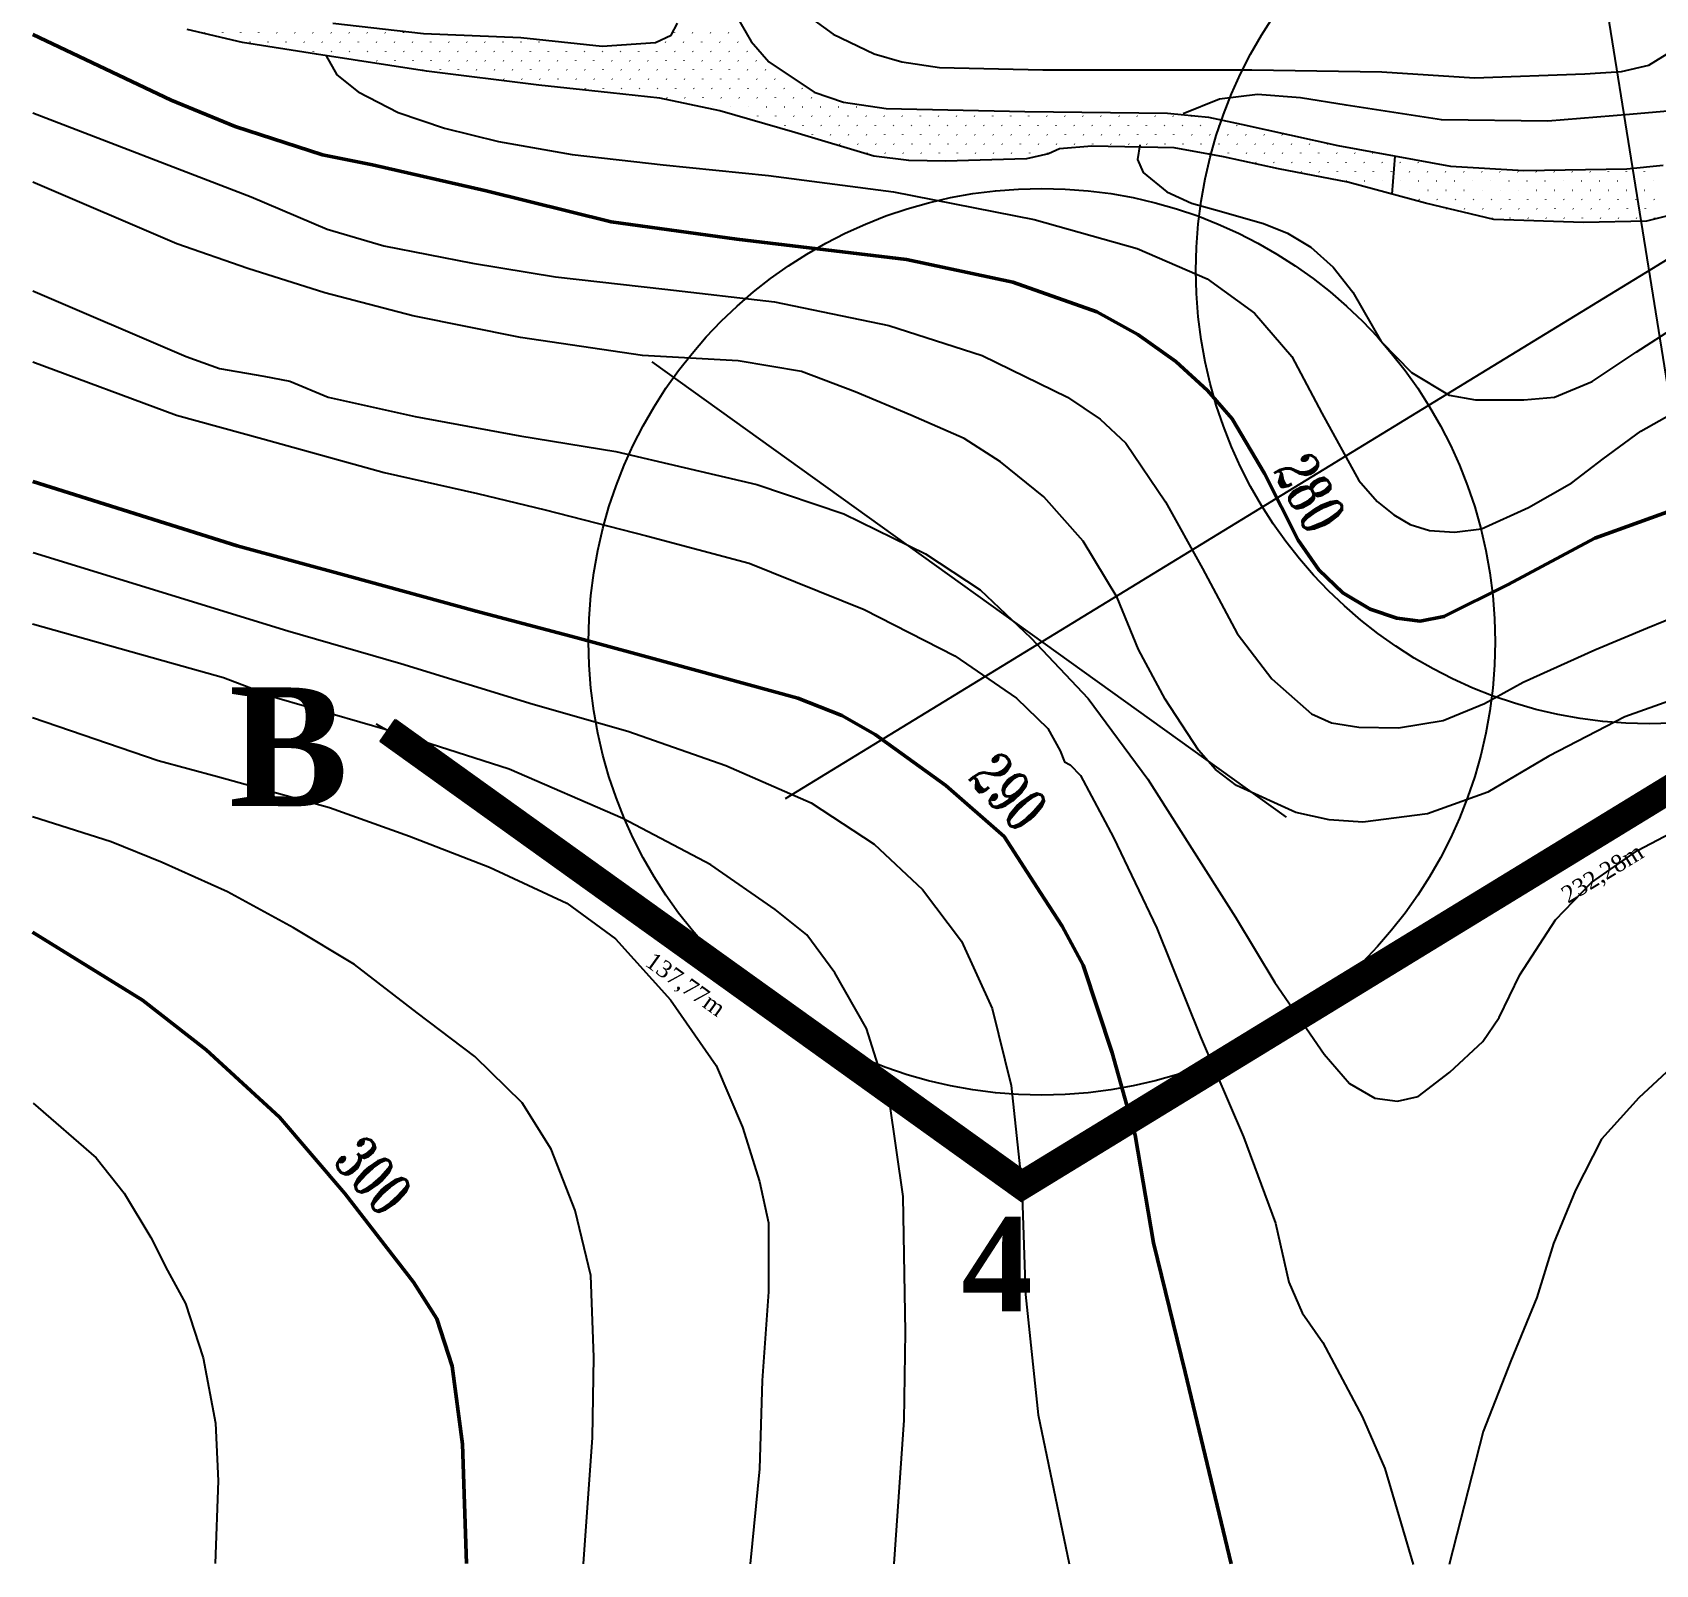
# Model space of a CAD drawing. Header units: millimetres. Extents: x 2268 to 10992, y 389 to 3530.
# Drawn here: x 4580.8 to 4867.3, y 390.2 to 660.5 of the extents above; entities that cross this region are included whole.
import ezdxf
from ezdxf.enums import TextEntityAlignment as Align

# ---------------------------------------------------------------- set-up
doc = ezdxf.new("R2010")
doc.units = ezdxf.units.MM
doc.layers.get('0').update_dxf_attribs({"true_color": 0xd9d9d9})
for name, color, linetype in [('cerchi', 101, 'Continuous'), ('fiume', 4, 'Continuous'), ('reffifilo 2', 192, 'Continuous')]:
    doc.layers.add(name, color=color, linetype=linetype)
doc.layers.add('linee rosse', color=7, linetype='Continuous', lineweight=50, true_color=0xffc2c2)
doc.layers.add('testo', color=7, linetype='Continuous', true_color=0x990000)
doc.styles.get("Standard").update_dxf_attribs({"font": 'times.ttf'})
doc.styles.add('TRIPLEX', font='romant', dxfattribs={"width": 0.86, "height": 10})
doc.dimstyles.new('ISO-25', dxfattribs={"dimtxt": 2.5, "dimasz": 2.5, "dimexe": 1.25, "dimexo": 0.625, "dimtad": 1, "dimtxsty": 'Standard', "dimcen": 2.5, "dimadec": 0, "dimazin": 0, "dimtfac": 1, "dimtmove": 0, "dimatfit": 3, "dimfxl": 1, "dimarcsym": 0})

# ---------------------------------------------------------------- blocks, each defined once
blk = doc.blocks.new('B01C419F8')
at = {"layer": 'fiume', "linetype": 'Continuous'}
for p, q in [((332.82, 100.89), (332.84, 100.9)), ((333.4, 101.47), (333.41, 101.48)), ((333.98, 100.92), (333.99, 100.93)), ((334.56, 101.5), (334.57, 101.51)), ((335.14, 100.95), (335.15, 100.96)), ((335.72, 101.53), (335.73, 101.54)), ((332.82, 99.76), (332.84, 99.77)), ((333.4, 100.34), (333.41, 100.35)), ((333.98, 99.79), (333.99, 99.8)), ((334.56, 100.37), (334.57, 100.38)), ((335.14, 99.82), (335.15, 99.83)), ((335.72, 100.4), (335.73, 100.41)), ((332.82, 98.63), (332.84, 98.64)), ((333.4, 99.21), (333.41, 99.22)), ((333.98, 98.66), (333.99, 98.67)), ((334.56, 99.24), (334.57, 99.25)), ((335.14, 98.68), (335.15, 98.7)), ((335.72, 99.26), (335.73, 99.28)), ((333.4, 98.08), (333.41, 98.09)), ((334.56, 98.1), (334.57, 98.12)), ((335.14, 97.55), (335.15, 97.57)), ((335.72, 98.13), (335.73, 98.15)), ((332.82, 97.5), (332.84, 97.51)), ((333.4, 96.94), (333.41, 96.96)), ((333.98, 97.52), (333.99, 97.54)), ((334.56, 96.97), (334.57, 96.99)), ((335.72, 97), (335.73, 97.02)), ((332.82, 96.36), (332.84, 96.38)), ((333.4, 95.81), (333.41, 95.83)), ((333.98, 96.39), (333.99, 96.41)), ((334.56, 95.84), (334.57, 95.86)), ((335.14, 96.42), (335.15, 96.44)), ((335.72, 95.87), (335.73, 95.88)), ((332.82, 95.23), (332.84, 95.25)), ((333.4, 94.68), (333.41, 94.7)), ((333.98, 95.26), (333.99, 95.28)), ((334.56, 94.71), (334.57, 94.72)), ((335.14, 95.29), (335.15, 95.3)), ((335.72, 94.74), (335.73, 94.75)), ((332.82, 94.1), (332.84, 94.12)), ((333.4, 93.55), (333.41, 93.56)), ((333.98, 94.13), (333.99, 94.14)), ((334.56, 93.58), (334.57, 93.59)), ((335.14, 94.16), (335.15, 94.17)), ((335.72, 93.61), (335.73, 93.62)), ((332.82, 92.97), (332.84, 92.98)), ((333.98, 93), (333.99, 93.01)), ((335.14, 93.03), (335.15, 93.04)), ((335.72, 92.48), (335.73, 92.49)), ((332.82, 91.84), (332.84, 91.85)), ((333.4, 92.42), (333.41, 92.43)), ((333.98, 91.87), (333.99, 91.88)), ((334.56, 92.45), (334.57, 92.46)), ((335.14, 91.9), (335.15, 91.91)), ((332.82, 90.71), (332.84, 90.72)), ((333.4, 91.29), (333.41, 91.3)), ((333.98, 90.74), (333.99, 90.75)), ((334.56, 91.32), (334.57, 91.33)), ((335.14, 90.76), (335.15, 90.78)), ((335.72, 91.34), (335.73, 91.36)), ((332.82, 89.58), (332.84, 89.59)), ((333.4, 90.16), (333.41, 90.17)), ((333.98, 89.6), (333.99, 89.62)), ((334.56, 90.18), (334.57, 90.2)), ((335.14, 89.63), (335.15, 89.65)), ((332.82, 88.44), (332.84, 88.46)), ((333.4, 89.02), (333.41, 89.04)), ((333.98, 88.47), (333.99, 88.49)), ((334.56, 89.05), (334.57, 89.07)), ((335.14, 88.5), (335.15, 88.52)), ((333.4, 87.89), (333.41, 87.91)), ((334.56, 87.92), (334.57, 87.94)), ((332.24, 86.73), (332.26, 86.75)), ((332.82, 87.31), (332.84, 87.33)), ((333.4, 86.76), (333.41, 86.78)), ((333.98, 87.34), (333.99, 87.36)), ((334.56, 86.79), (334.57, 86.8)), ((332.24, 85.6), (332.26, 85.62)), ((332.82, 86.18), (332.84, 86.2)), ((333.4, 85.63), (333.41, 85.64)), ((333.98, 86.21), (333.99, 86.22)), ((332.24, 84.47), (332.26, 84.49)), ((332.82, 85.05), (332.84, 85.06)), ((333.4, 84.5), (333.41, 84.51)), ((333.98, 85.08), (333.99, 85.09)), ((331.66, 83.89), (331.68, 83.91)), ((332.24, 83.34), (332.26, 83.35)), ((332.82, 83.92), (332.84, 83.93)), ((333.4, 83.37), (333.41, 83.38)), ((331.66, 82.76), (331.68, 82.77)), ((332.82, 82.79), (332.84, 82.8)), ((331.66, 81.63), (331.68, 81.64)), ((332.24, 82.21), (332.26, 82.22)), ((332.82, 81.66), (332.84, 81.67)), ((333.4, 82.24), (333.41, 82.25)), ((331.08, 81.05), (331.1, 81.06)), ((331.66, 80.5), (331.68, 80.51)), ((332.24, 81.08), (332.26, 81.09)), ((332.82, 80.53), (332.84, 80.54)), ((331.08, 79.92), (331.1, 79.93)), ((331.66, 79.37), (331.68, 79.38)), ((332.24, 79.95), (332.26, 79.96)), ((332.82, 79.39), (332.84, 79.41)), ((331.08, 78.79), (331.1, 78.8)), ((332.24, 78.81), (332.26, 78.83)), ((330.5, 78.21), (330.52, 78.22)), ((331.08, 77.65), (331.1, 77.67)), ((331.66, 78.23), (331.68, 78.25)), ((332.24, 77.68), (332.26, 77.7)), ((330.5, 77.07), (330.52, 77.09)), ((331.08, 76.52), (331.1, 76.54)), ((331.66, 77.1), (331.68, 77.12)), ((332.24, 76.55), (332.26, 76.57)), ((329.92, 75.36), (329.94, 75.38)), ((330.5, 75.94), (330.52, 75.96)), ((331.08, 75.39), (331.1, 75.41)), ((331.66, 75.97), (331.68, 75.99)), ((329.92, 74.23), (329.94, 74.25)), ((330.5, 74.81), (330.52, 74.83)), ((331.08, 74.26), (331.1, 74.27)), ((331.66, 74.84), (331.68, 74.85)), ((330.5, 73.68), (330.52, 73.69)), ((331.66, 73.71), (331.68, 73.72)), ((329.34, 72.52), (329.36, 72.54)), ((329.92, 73.1), (329.94, 73.11)), ((330.5, 72.55), (330.52, 72.56)), ((331.08, 73.13), (331.1, 73.14)), ((329.34, 71.39), (329.36, 71.4)), ((329.92, 71.97), (329.94, 71.98)), ((330.5, 71.42), (330.52, 71.43)), ((331.08, 72), (331.1, 72.01)), ((329.34, 70.26), (329.36, 70.27)), ((329.92, 70.84), (329.94, 70.85)), ((330.5, 70.29), (330.52, 70.3)), ((331.08, 70.87), (331.1, 70.88)), ((329.34, 69.13), (329.36, 69.14)), ((329.92, 69.71), (329.94, 69.72)), ((330.5, 69.16), (330.52, 69.17)), ((331.08, 69.73), (331.1, 69.75)), ((329.92, 68.58), (329.94, 68.59)), ((331.08, 68.6), (331.1, 68.62)), ((329.34, 68), (329.36, 68.01)), ((329.92, 67.44), (329.94, 67.46)), ((330.5, 68.02), (330.52, 68.04)), ((331.08, 67.47), (331.1, 67.49)), ((329.34, 66.86), (329.36, 66.88)), ((329.92, 66.31), (329.94, 66.33)), ((330.5, 66.89), (330.52, 66.91)), ((331.08, 66.34), (331.1, 66.35)), ((329.34, 65.73), (329.36, 65.75)), ((329.92, 65.18), (329.94, 65.2)), ((330.5, 65.76), (330.52, 65.78)), ((331.08, 65.21), (331.1, 65.22)), ((329.34, 64.6), (329.36, 64.62)), ((329.92, 64.05), (329.94, 64.06)), ((330.5, 64.63), (330.52, 64.64)), ((331.08, 64.08), (331.1, 64.09)), ((329.34, 63.47), (329.36, 63.48)), ((330.5, 63.5), (330.52, 63.51)), ((331.66, 63.53), (331.68, 63.54)), ((329.34, 62.34), (329.36, 62.35)), ((329.92, 62.92), (329.94, 62.93)), ((330.5, 62.37), (330.52, 62.38)), ((331.08, 62.95), (331.1, 62.96)), ((331.66, 62.4), (331.68, 62.41)), ((329.34, 61.21), (329.36, 61.22)), ((329.92, 61.79), (329.94, 61.8)), ((330.5, 61.24), (330.52, 61.25)), ((331.08, 61.82), (331.1, 61.83)), ((331.66, 61.26), (331.68, 61.28)), ((329.34, 60.08), (329.36, 60.09)), ((329.92, 60.66), (329.94, 60.67)), ((330.5, 60.1), (330.52, 60.12)), ((331.08, 60.68), (331.1, 60.7)), ((331.66, 60.13), (331.68, 60.15)), ((329.34, 58.94), (329.36, 58.96)), ((329.92, 59.52), (329.94, 59.54)), ((330.5, 58.97), (330.52, 58.99)), ((331.08, 59.55), (331.1, 59.57)), ((331.66, 59), (331.68, 59.02)), ((329.92, 58.39), (329.94, 58.41)), ((331.08, 58.42), (331.1, 58.44)), ((329.34, 57.81), (329.36, 57.83)), ((329.92, 57.26), (329.94, 57.28)), ((330.5, 57.84), (330.52, 57.86)), ((331.08, 57.29), (331.1, 57.3)), ((331.66, 57.87), (331.68, 57.88)), ((329.34, 56.68), (329.36, 56.7)), ((329.92, 56.13), (329.94, 56.14)), ((330.5, 56.71), (330.52, 56.72)), ((331.08, 56.16), (331.1, 56.17)), ((331.66, 56.74), (331.68, 56.75)), ((329.34, 55.55), (329.36, 55.56)), ((329.92, 55), (329.94, 55.01)), ((330.5, 55.58), (330.52, 55.59)), ((331.08, 55.03), (331.1, 55.04)), ((331.66, 55.61), (331.68, 55.62)), ((329.34, 54.42), (329.36, 54.43)), ((329.92, 53.87), (329.94, 53.88)), ((330.5, 54.45), (330.52, 54.46)), ((331.08, 53.9), (331.1, 53.91)), ((331.66, 54.48), (331.68, 54.49)), ((329.34, 53.29), (329.36, 53.3)), ((330.5, 53.32), (330.52, 53.33)), ((331.66, 53.34), (331.68, 53.36)), ((329.34, 52.16), (329.36, 52.17)), ((329.92, 52.74), (329.94, 52.75)), ((330.5, 52.18), (330.52, 52.2)), ((331.08, 52.76), (331.1, 52.78)), ((331.66, 52.21), (331.68, 52.23)), ((328.76, 51.58), (328.78, 51.59)), ((329.34, 51.02), (329.36, 51.04)), ((329.92, 51.6), (329.94, 51.62)), ((330.5, 51.05), (330.52, 51.07)), ((331.08, 51.63), (331.1, 51.65)), ((328.76, 50.45), (328.78, 50.46)), ((329.34, 49.89), (329.36, 49.91)), ((329.92, 50.47), (329.94, 50.49)), ((330.5, 49.92), (330.52, 49.94)), ((331.08, 50.5), (331.1, 50.52)), ((328.76, 49.31), (328.78, 49.33)), ((329.92, 49.34), (329.94, 49.36)), ((330.5, 48.79), (330.52, 48.8)), ((327.6, 48.15), (327.62, 48.17)), ((328.18, 48.73), (328.2, 48.75)), ((328.76, 48.18), (328.78, 48.2)), ((329.34, 48.76), (329.36, 48.78)), ((329.92, 48.21), (329.94, 48.22)), ((327.6, 47.02), (327.62, 47.04)), ((328.18, 47.6), (328.2, 47.62)), ((328.76, 47.05), (328.78, 47.07)), ((329.34, 47.63), (329.36, 47.64)), ((329.92, 47.08), (329.94, 47.09)), ((326.44, 45.86), (326.46, 45.88)), ((327.02, 46.44), (327.04, 46.46)), ((327.6, 45.89), (327.62, 45.91)), ((328.18, 46.47), (328.2, 46.49)), ((328.76, 45.92), (328.78, 45.93)), ((329.34, 46.5), (329.36, 46.51)), ((325.28, 44.7), (325.3, 44.72)), ((325.86, 45.28), (325.88, 45.3)), ((326.44, 44.73), (326.46, 44.75)), ((327.02, 45.31), (327.04, 45.33)), ((327.6, 44.76), (327.62, 44.77)), ((328.18, 45.34), (328.2, 45.35)), ((328.76, 44.79), (328.78, 44.8)), ((329.34, 45.37), (329.36, 45.38)), ((324.7, 44.12), (324.72, 44.14)), ((325.86, 44.15), (325.88, 44.17)), ((327.02, 44.18), (327.04, 44.19)), ((328.18, 44.21), (328.2, 44.22)), ((329.34, 44.24), (329.34, 44.24)), ((324.12, 43.54), (324.14, 43.56)), ((324.7, 42.99), (324.72, 43.01)), ((325.28, 43.57), (325.3, 43.59)), ((325.86, 43.02), (325.88, 43.03)), ((326.44, 43.6), (326.46, 43.61)), ((327.02, 43.05), (327.04, 43.06)), ((327.6, 43.63), (327.62, 43.64)), ((328.18, 43.08), (328.2, 43.09)), ((328.76, 43.66), (328.78, 43.67)), ((324.12, 42.41), (324.14, 42.43)), ((324.7, 41.86), (324.72, 41.87)), ((325.28, 42.44), (325.3, 42.45)), ((325.86, 41.89), (325.88, 41.9)), ((326.44, 42.47), (326.46, 42.48)), ((327.02, 41.92), (327.04, 41.93)), ((327.6, 42.5), (327.62, 42.51)), ((328.18, 41.95), (328.2, 41.96)), ((328.76, 42.53), (328.78, 42.54)), ((324.12, 41.28), (324.14, 41.3)), ((324.7, 40.73), (324.72, 40.74)), ((325.28, 41.31), (325.3, 41.32)), ((325.86, 40.76), (325.88, 40.77)), ((326.44, 41.34), (326.46, 41.35)), ((327.02, 40.79), (327.04, 40.8)), ((327.6, 41.37), (327.62, 41.38)), ((328.18, 40.81), (328.2, 40.83)), ((324.12, 40.15), (324.14, 40.16)), ((325.28, 40.18), (325.3, 40.19)), ((325.86, 39.63), (325.88, 39.64)), ((326.44, 40.21), (326.46, 40.22)), ((327.02, 39.65), (327.04, 39.67)), ((327.6, 40.23), (327.62, 40.25)), ((328.18, 39.68), (328.2, 39.7)), ((324.7, 39.6), (324.72, 39.61)), ((325.28, 39.05), (325.3, 39.06)), ((326.44, 39.07), (326.46, 39.09)), ((327.6, 39.1), (327.62, 39.12)), ((325.28, 37.92), (325.3, 37.93)), ((325.86, 38.49), (325.88, 38.51)), ((326.44, 37.94), (326.46, 37.96)), ((327.02, 38.52), (327.04, 38.54)), ((327.6, 37.97), (327.62, 37.99)), ((325.28, 36.78), (325.3, 36.8)), ((325.86, 37.36), (325.88, 37.38)), ((326.44, 36.81), (326.46, 36.83)), ((327.02, 37.39), (327.04, 37.41)), ((327.6, 36.84), (327.62, 36.85)), ((325.28, 35.65), (325.3, 35.67)), ((325.86, 36.23), (325.88, 36.25)), ((326.44, 35.68), (326.46, 35.69)), ((327.02, 36.26), (327.04, 36.27)), ((327.6, 35.71), (327.62, 35.72)), ((325.86, 35.1), (325.88, 35.11)), ((326.44, 34.55), (326.46, 34.56)), ((327.02, 35.13), (327.04, 35.14)), ((327.6, 34.58), (327.62, 34.59)), ((325.28, 34.52), (325.3, 34.54)), ((325.86, 33.97), (325.88, 33.98)), ((327.02, 34), (327.04, 34.01)), ((324.7, 32.81), (324.72, 32.82)), ((325.28, 33.39), (325.3, 33.4)), ((325.86, 32.84), (325.88, 32.85)), ((326.44, 33.42), (326.46, 33.43)), ((327.02, 32.87), (327.04, 32.88)), ((327.6, 33.45), (327.61, 33.45)), ((324.7, 31.68), (324.72, 31.69)), ((325.28, 32.26), (325.3, 32.27)), ((325.86, 31.71), (325.88, 31.72)), ((326.44, 32.29), (326.46, 32.3)), ((327.02, 31.73), (327.04, 31.75)), ((324.7, 30.55), (324.72, 30.56)), ((325.28, 31.13), (325.3, 31.14)), ((325.86, 30.58), (325.88, 30.59)), ((326.44, 31.16), (326.46, 31.17)), ((327.02, 30.6), (327.04, 30.62)), ((325.28, 30), (325.3, 30.01)), ((326.44, 30.02), (326.46, 30.04)), ((327.02, 29.47), (327.04, 29.49)), ((324.7, 29.42), (324.72, 29.43)), ((325.28, 28.86), (325.3, 28.88)), ((325.86, 29.44), (325.88, 29.46)), ((326.44, 28.89), (326.46, 28.91)), ((324.7, 28.28), (324.72, 28.3)), ((325.28, 27.73), (325.3, 27.75)), ((325.86, 28.31), (325.88, 28.33)), ((326.44, 27.76), (326.46, 27.78)), ((324.7, 27.15), (324.72, 27.17)), ((325.28, 26.6), (325.3, 26.62)), ((325.86, 27.18), (325.88, 27.2)), ((326.44, 26.63), (326.46, 26.64)), ((324.7, 26.02), (324.72, 26.04)), ((325.28, 25.47), (325.3, 25.48)), ((325.86, 26.05), (325.88, 26.06)), ((326.44, 25.5), (326.46, 25.51)), ((324.7, 24.89), (324.72, 24.9)), ((325.86, 24.92), (325.88, 24.93)), ((324.7, 23.76), (324.72, 23.77)), ((325.28, 24.34), (325.3, 24.35)), ((325.86, 23.79), (325.88, 23.8)), ((326.44, 24.37), (326.46, 24.38)), ((324.12, 23.18), (324.14, 23.19)), ((324.7, 22.63), (324.72, 22.64)), ((325.28, 23.21), (325.3, 23.22)), ((325.86, 22.66), (325.88, 22.67)), ((324.12, 22.05), (324.14, 22.06)), ((324.7, 21.5), (324.72, 21.51)), ((325.28, 22.08), (325.3, 22.09)), ((325.86, 21.52), (325.88, 21.54)), ((324.12, 20.92), (324.14, 20.93)), ((324.7, 20.36), (324.72, 20.38)), ((325.28, 20.94), (325.3, 20.96)), ((325.86, 20.39), (325.88, 20.41)), ((324.12, 19.78), (324.14, 19.8)), ((325.28, 19.81), (325.3, 19.83)), ((324.12, 18.65), (324.14, 18.67)), ((324.7, 19.23), (324.72, 19.25)), ((325.28, 18.68), (325.3, 18.7)), ((324.12, 17.52), (324.14, 17.54)), ((324.7, 18.1), (324.72, 18.12)), ((325.28, 17.55), (325.3, 17.56)), ((324.12, 16.39), (324.14, 16.4)), ((324.7, 16.97), (324.72, 16.98)), ((324.12, 15.26), (324.14, 15.27)), ((324.7, 15.84), (324.72, 15.85)), ((324.7, 14.71), (324.72, 14.72)), ((324.12, 14.13), (324.14, 14.14)), ((324.7, 13.58), (324.72, 13.59)), ((324.12, 13), (324.14, 13.01)), ((324.12, 11.87), (324.14, 11.88)), ((324.12, 10.73), (324.14, 10.75))]:
    blk.add_line(p, q, dxfattribs=at)
blk = doc.blocks.new('*D16')
at = {"layer": 'Defpoints', "color": 0, "transparency": 16777216}
for p in [(4643.49, 537.36), (4755.43, 457.05), (4750.53, 450.22)]:
    blk.add_point(p, dxfattribs=at)
at = {"layer": 'testo', "color": 0, "transparency": 16777216, "insert": (4695.9, 492.25), "char_height": 3, "attachment_point": 5, "rotation": 324.3437}
blk.add_mtext('137,77m', dxfattribs=at)
blk = doc.blocks.new('_None')
blk = doc.blocks.new('*D17')
at = {"layer": 'Defpoints', "color": 0, "transparency": 16777216}
for p in [(4953.6, 578.24), (4958.33, 570.51), (4755.43, 457.05)]:
    blk.add_point(p, dxfattribs=at)
at = {"layer": 'testo', "color": 0, "transparency": 16777216, "insert": (4858.04, 511.88), "char_height": 3, "attachment_point": 5, "rotation": 31.4482}
blk.add_mtext('232,28m', dxfattribs=at)

msp = doc.modelspace()

# ---------------------------------------------------------------- linework, layer by layer
at = {"ltscale": 0.5, "transparency": 33554687}
msp.add_line((4820.77676, 631.98904), (4821.33603, 638.69172), dxfattribs=at)
at = {"linetype": 'ByBlock', "ltscale": 0.5, "transparency": 33554687}
for p, q in [((4642.16856, 535.44942), (4644.81808, 539.26687)), ((4641.46068, 538.48359), (4645.52595, 536.2327))]:
    msp.add_line(p, q, dxfattribs=at)
at = {"transparency": 33554687, "flags": 128}
for points in [[(4699.37973, 711.26615), (4701.29563, 709.81168), (4702.76498, 706.36688), (4704.41508, 697.58903), (4704.95945, 688.47095), (4706.6946, 679.65907), (4710.60721, 671.25546), (4716.35705, 664.34886), (4722.10689, 660.19809), (4729.35372, 656.72777), (4734.26575, 655.30732), (4740.88741, 654.34618), (4759.1576, 653.90389), (4776.74733, 653.90389), (4796.00418, 653.90389), (4818.93548, 653.56366), (4835.33441, 652.47494), (4854.76137, 653.22343), (4861.27672, 653.61895), (4866.05691, 654.75446), (4875.00488, 660.23211)], [(4872.28306, 628.82916), (4865.64864, 627.2301), (4854.55724, 626.95791), (4838.70266, 627.50228), (4826.65863, 630.39421), (4812.9815, 634.10268), (4800.73333, 636.41622), (4791.00284, 638.52563), (4782.32706, 640.1247), (4767.76534, 640.4309), (4762.08355, 639.98861), (4760.10173, 639.10402), (4756.23165, 638.21943), (4741.97614, 637.77713), (4735.4693, 637.88771), (4729.3197, 638.66172), (4715.34349, 642.84112), (4702.13002, 646.66953), (4691.54845, 648.90552), (4682.86006, 649.82058), (4670.17508, 651.22446), (4650.35302, 653.66573), (4630.96009, 656.65973), (4617.86135, 658.70109), (4608.13086, 661.04865)], [(4632.65395, 656.37685), (4634.50738, 653.00665), (4638.27815, 650.01256), (4645.33397, 646.39944), (4653.54871, 643.63847), (4663.05872, 641.25244), (4676.07959, 638.96868), (4692.13412, 637.16212), (4710.71102, 635.2533), (4732.79879, 632.39007), (4757.57935, 627.48168), (4775.7813, 622.40286), (4788.15454, 617.05135), (4796.50563, 610.94994), (4803.05015, 603.31466), (4808.36757, 593.29336), (4814.9121, 581.4655), (4818.11192, 577.71178), (4821.08167, 575.3641), (4823.9662, 573.69388), (4827.38759, 572.63721), (4831.80174, 572.3134), (4836.52266, 572.9099), (4844.83965, 576.65937), (4852.47493, 581.05647), (4858.03096, 585.28314), (4864.64365, 590.12336), (4872.07441, 594.31595)], [(4871.43249, 646.75912), (4862.65464, 646.04465), (4848.22902, 644.81983), (4829.51653, 645.05799), (4812.64128, 647.67774), (4804.59066, 648.98123), (4797.02486, 649.53197), (4790.27986, 648.75158), (4783.8921, 646.14671)], [(4580.87994, 646.33812), (4619.44561, 631.52088), (4632.85847, 625.81146), (4642.8116, 622.84597), (4658.49118, 619.81232), (4673.1141, 617.35812), (4692.4409, 615.2107), (4711.80178, 612.96102), (4731.94664, 608.76843), (4748.4102, 603.51918), (4763.47624, 596.15659), (4769.26661, 592.24948), (4773.80431, 588.01003), (4780.79195, 577.68195), (4787.33648, 565.92226), (4793.40379, 554.43526), (4799.57337, 546.42504), (4806.52693, 540.28955), (4810.07614, 538.66194), (4814.87801, 537.90352), (4821.87843, 537.81831), (4829.77362, 539.06245), (4837.08934, 542.10889), (4843.91933, 545.84557), (4856.56526, 551.57203), (4865.87075, 555.45784), (4874.49452, 558.96871)], [(4776.22442, 640.67298), (4775.85347, 638.06966), (4776.86141, 635.79868), (4781.01351, 632.35598), (4785.3957, 630.37473), (4789.58616, 629.18598), (4798.07358, 626.76587), (4802.28747, 625.09992), (4806.42467, 622.64146), (4810.39569, 619.06668), (4813.85543, 614.69941), (4818.86608, 605.97338), (4824.21759, 600.51961), (4830.83028, 596.49745), (4835.46599, 595.67939), (4844.02159, 595.67939), (4849.44127, 596.12251), (4856.08805, 598.88348), (4863.82559, 604.09864), (4870.94957, 608.70026)], [(4877.56227, 545.3002), (4861.81451, 539.71008), (4848.41869, 532.79061), (4837.68158, 526.45061), (4827.01265, 522.59888), (4815.59382, 521.16727), (4809.6671, 521.58482), (4803.76596, 522.87157), (4793.30154, 527.60953), (4789.6245, 530.43442), (4786.58658, 533.84728), (4780.72378, 542.846), (4775.98582, 551.60612), (4772.27044, 560.80935), (4766.23721, 570.76248), (4759.31774, 578.56819), (4751.68246, 584.73776), (4745.2402, 588.86218), (4735.83245, 592.98659), (4726.01566, 597.07692), (4716.53974, 600.65595), (4705.35951, 602.53069), (4688.45283, 603.48509), (4666.94453, 606.68918), (4647.95859, 610.47274), (4632.41535, 614.52898), (4618.8491, 618.85791), (4606.30543, 623.22092), (4580.87994, 634.10825)], [(4580.89803, 614.89667), (4607.97565, 603.33171), (4613.83845, 601.20133), (4621.64416, 599.83789), (4626.24578, 598.98574), (4632.99481, 596.12251), (4648.33354, 592.74799), (4666.84227, 589.33938), (4683.74895, 586.57841), (4695.81542, 583.71518), (4708.66586, 580.71561), (4724.00458, 575.56861), (4738.42299, 568.5128), (4748.06934, 562.13871), (4756.99989, 553.65128), (4767.12345, 542.98235), (4777.65604, 528.73437), (4785.01862, 517.1792), (4793.13111, 504.39693), (4800.08466, 492.84176), (4808.77661, 480.19583), (4813.24188, 475.01475), (4817.74124, 472.45829), (4821.69522, 471.947), (4825.37651, 472.76507), (4830.96663, 477.05991), (4836.76126, 482.44551), (4839.65857, 486.67218), (4843.33987, 494.2052), (4849.57761, 503.91972), (4855.95171, 510.49833), (4864.06419, 516.12253), (4872.24484, 520.45146)], [(4580.89803, 602.40369), (4606.22708, 592.97498), (4621.47373, 588.794), (4642.87977, 582.86303), (4659.34334, 579.14765), (4671.30754, 576.28442), (4689.20272, 571.6828), (4707.30242, 566.87667), (4727.61771, 558.69602), (4743.60407, 550.48128), (4754.5116, 543.01643), (4759.99946, 537.69901), (4762.18097, 533.71094), (4762.96495, 531.76803), (4763.97901, 531.2397), (4765.76, 529.38201), (4771.6228, 518.44038), (4779.22399, 502.45402), (4786.92744, 483.29766), (4794.52863, 465.64108), (4800.18692, 450.37053), (4802.57294, 439.97428), (4804.92488, 434.58869), (4808.538, 429.30535), (4815.47452, 416.26743), (4819.49028, 407.09788), (4824.49028, 390.15432)], [(4580.9494, 568.74205), (4625.88787, 554.89542), (4645.81117, 549.15192), (4669.16012, 541.99385), (4685.89637, 537.2218), (4703.21209, 531.1204), (4718.24404, 524.54179), (4729.39018, 517.24737), (4737.91169, 509.27124), (4744.76299, 500.13617), (4750.21676, 488.27422), (4753.55719, 474.67389), (4755.43193, 457.0514), (4756.07956, 437.79278), (4758.27811, 416.59125), (4763.74893, 390.30656)], [(4732.86696, 390.30656), (4734.65648, 415.64695), (4734.91212, 431.12895), (4734.469, 455.10849), (4732.04889, 471.87883), (4727.99265, 484.72928), (4722.43663, 494.58015), (4717.46006, 501.2951), (4711.86995, 505.76037), (4700.51929, 513.60016), (4685.01014, 521.78082), (4664.93345, 530.50685), (4643.49332, 537.35815), (4623.92792, 543.05052), (4614.51606, 546.64378), (4605.72862, 549.08241), (4580.82068, 556.07556)], [(4580.82068, 539.59177), (4602.99628, 532.00676), (4613.49759, 529.22862), (4633.23342, 523.75781), (4647.37913, 518.67899), (4661.45667, 513.19113), (4675.12518, 506.88521), (4683.71487, 500.57929), (4693.39531, 489.8081), (4701.4737, 478.21884), (4706.1094, 467.3113), (4709.10898, 457.7672), (4710.71102, 450.4387), (4710.71102, 438.26998), (4709.62027, 422.64152), (4709.15159, 407.07005), (4707.50693, 390.30656)], [(4678.05658, 390.30656), (4679.66715, 412.57068), (4679.89723, 426.76594), (4679.38594, 441.13321), (4676.59088, 452.6543), (4672.36421, 463.45958), (4667.2513, 471.60614), (4658.86613, 479.82088), (4648.74257, 487.52433), (4637.63052, 496.01176), (4626.89341, 502.48811), (4615.23598, 508.82812), (4603.69198, 514.03276), (4594.7399, 517.65438), (4580.82068, 522.0669)], [(4870.77914, 478.49153), (4864.30279, 472.49238), (4857.72418, 465.19796), (4853.12256, 456.23333), (4849.27084, 446.82558), (4846.30535, 437.28148), (4841.72078, 426.10126), (4836.83156, 413.65732), (4830.83028, 390.15432)], [(4580.95482, 471.57732), (4592.06754, 461.93836), (4597.00115, 455.68636), (4601.71365, 447.85213), (4604.63522, 442.05353), (4607.8393, 436.19073), (4610.94114, 426.64664), (4613.1525, 415.12656), (4613.62072, 404.93618), (4613.08879, 390.31901)]]:
    msp.add_lwpolyline(points, dxfattribs=at)
at = {"transparency": 33554687}
for points in [[(4633.85201, 662.13738), (4649.80866, 660.33418), (4666.99012, 659.60171), (4681.33808, 658.06044), (4690.76755, 658.75601), (4693.55972, 659.99839), (4694.67498, 662.11308)], [(4704.99347, 663.49829), (4707.63023, 658.87546), (4710.77733, 655.29882), (4718.77266, 649.99128), (4723.96112, 648.19658), (4731.49715, 647.06533), (4755.92544, 646.55499), (4781.13626, 646.24878), (4788.34907, 645.55132), (4794.13293, 644.34351), (4811.1783, 640.56699), (4831.08158, 636.89254), (4844.04422, 636.14404), (4862.17832, 636.41622), (4868.62987, 637.09668)]]:
    msp.add_lwpolyline(points, dxfattribs=at)
at = {"layer": 'cerchi'}
for centre in [(4866.13207, 618.52534), (4758.9563, 552.98109)]:
    msp.add_circle(centre, 80, dxfattribs=at)
at = {"layer": 'linee rosse', "transparency": 33554687, "flags": 128}
for points in [[(4580.87994, 660.11156), (4605.30875, 648.52888), (4616.59942, 643.89411), (4632.00632, 638.93459), (4640.83461, 637.12803), (4660.87721, 632.52641), (4682.93089, 627.07265), (4705.15499, 624.0049), (4735.08255, 620.42586), (4753.82988, 616.4378), (4768.65732, 611.22263), (4775.92191, 607.209), (4782.59851, 602.42843), (4788.18437, 597.33256), (4792.51756, 592.33895), (4798.2781, 582.65851), (4804.17499, 570.89883), (4807.8222, 565.69644), (4812.08295, 561.59333), (4816.90613, 558.75993), (4821.62705, 557.12806), (4825.73016, 556.62955), (4829.90996, 557.43483), (4841.22653, 563.09312), (4856.56526, 571.23969), (4872.21076, 576.89797)], [(4580.89803, 581.23503), (4616.96418, 569.91774), (4636.81245, 564.4736), (4659.10473, 558.35516), (4676.69314, 553.71945), (4693.12262, 549.28827), (4715.8921, 543.01643), (4723.65946, 539.99129), (4729.56061, 536.60825), (4742.03611, 527.60953), (4752.29601, 518.61081), (4758.73828, 508.69177), (4762.51331, 502.77784), (4766.23721, 495.94359), (4771.35012, 480.46852), (4775.44044, 465.94786), (4778.64453, 446.89375), (4784.26873, 424.09018), (4792.38121, 390.30656)], [(4580.82068, 501.76581), (4600.2145, 489.7633), (4611.48672, 480.96389), (4624.40513, 469.06702), (4635.9603, 455.65387), (4648.09494, 439.97428), (4652.16396, 433.49154), (4654.87806, 425.12981), (4656.70167, 411.37071), (4657.40043, 390.31901)]]:
    msp.add_lwpolyline(points, dxfattribs=at)
at = {"layer": 'reffifilo 2'}
for p, q in [((4874.60196, 565.59911), (4853.95067, 694.64378)), ((4713.6937, 525.30035), (4911.85859, 646.48978)), ((4690.12709, 602.36039), (4802.06569, 522.05364))]:
    msp.add_line(p, q, dxfattribs=at)
at = {"layer": 'reffifilo 2', "const_width": 5}
msp.add_lwpolyline([(4643.49332, 537.35815), (4755.43193, 457.0514), (4953.59682, 578.24082), (4932.94553, 707.2855), (5047.66892, 779.17545), (5359.42001, 903.89893)], dxfattribs=at)

# ---------------------------------------------------------------- block references
at = {"transparency": 33554687, "xscale": 2.8185430224, "yscale": 2.8185430224, "zscale": 2.8185430224, "rotation": 270}
msp.add_blockref('B01C419F8', (4580.88629, 1574.02917), dxfattribs=at)

# ---------------------------------------------------------------- texts
at = {"transparency": 33554687, "style": 'TRIPLEX', "width": 0.688}
for s, rotation, p in [('280', 299.0546041, (4802.90805, 577.38282)), ('290', 312.70939, (4750.27807, 523.93687)), ('300', 311.5663696, (4638.08238, 456.21147))]:
    msp.add_text(s, height=7.666437, rotation=rotation, dxfattribs=at).set_placement(p, align=Align.CENTER)
at = {"layer": 'testo', "ltscale": 0.5, "transparency": 33554687, "insert": (4615.50815, 544.91966), "char_height": 20.891217, "attachment_point": 1}
msp.add_mtext_dynamic_manual_height_columns('{\\fTimes New Roman|b1|i0|c0|p18;B}', width=38.8991261, gutter_width=68.72111, heights=[0], dxfattribs=at)
at = {"layer": 'testo', "insert": (4744.7694, 451.46368), "char_height": 16.6125025, "attachment_point": 1}
msp.add_mtext_dynamic_manual_height_columns('{\\fTimes New Roman|b1|i0|c0|p18;4}', width=16.6125025, gutter_width=83.06251, heights=[19.50231], dxfattribs=at)

# ---------------------------------------------------------------- dimensions: what is measured, and where the dimension line sits
at = {"layer": 'testo'}
for p1, p2, distance, picture, middle in [((4755.43193, 457.0514), (4953.59682, 578.24082), -9.06346, '*D17', (4858.04157, 511.87856)), ((4643.49332, 537.35815), (4755.43193, 457.0514), -8.40662, '*D16', (4695.90461, 492.2453))]:
    dim = msp.add_aligned_dim(p1=p1, p2=p2, distance=distance, dimstyle='ISO-25', override={"dimtxt": 3, "dimasz": 5, "dimgap": 0.5, "dimtad": 3, "dimpost": 'm', "dimblk1": 'None', "dimblk2": 'None', "dimsah": 1, "dimse1": 1, "dimse2": 1, "dimsd1": 1, "dimsd2": 1}, dxfattribs=at)
    dim.commit()
    dim.dimension.update_dxf_attribs({"geometry": picture, "text_midpoint": middle})

doc.saveas('drawing.dxf')
